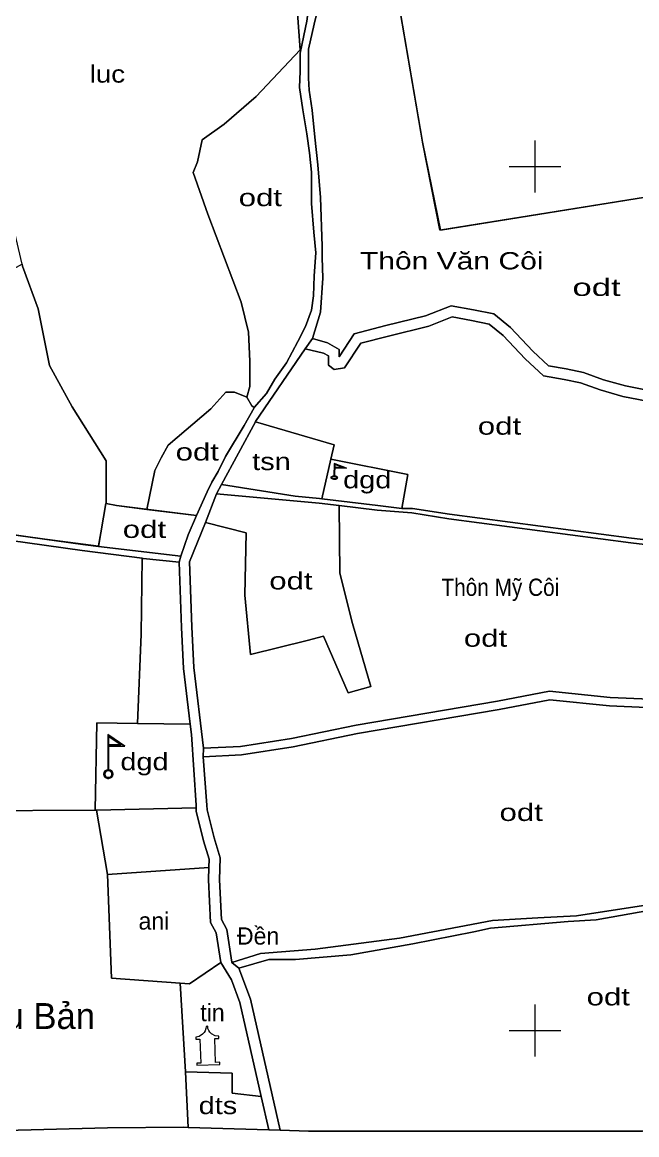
# Model space of a CAD drawing. Header units: metres. Extents: x 506356 to 510922, y 2246675 to 2251661.
# Drawn here: x 508203 to 508559, y 2248940 to 2249583 of the extents above; entities that cross this region are included whole.
import ezdxf
from ezdxf.enums import TextEntityAlignment as Align

# ---------------------------------------------------------------- set-up
doc = ezdxf.new("R2010")
doc.units = ezdxf.units.M
doc.header["$LTSCALE"] = 4
for name, color, linetype, lineweight in [('10', 7, 'Continuous', 13), ('30', 7, 'Continuous', 13), ('5', 7, 'Continuous', 13), ('63', 7, 'Continuous', 13), ('9', 7, 'Continuous', 13)]:
    doc.layers.add(name, color=color, linetype=linetype, lineweight=lineweight)
doc.layers.add('33', color=7, linetype='Continuous')
doc.layers.add('39', color=7, linetype='Continuous')

msp = doc.modelspace()

# ---------------------------------------------------------------- linework, layer by layer
at = {"layer": '10'}
for p, q in [((508318.12, 2249039.26), (508318.13, 2249039.25)), ((508345.96, 2248942.48), (508299.2, 2248943.91)), ((508345.96, 2248942.48), (508352.5, 2248942.28))]:
    msp.add_line(p, q, dxfattribs=at)
for points in [[(508364.17, 2249566.57), (508367.93, 2249584.14), (508369.11, 2249592.84), (508373.06, 2249614.98), (508376.82, 2249644.63), (508376.82, 2249654.91), (508378.4, 2249665.19), (508384.76, 2249688.87), (508368.74, 2249688.52), (508368.07, 2249688.47)], [(508583.09, 2249366.97), (508552.34, 2249373.05), (508539.67, 2249376.62), (508528.01, 2249380.78), (508518.06, 2249382.94), (508507.86, 2249384.7), (508498.72, 2249393.15), (508485.86, 2249406.85), (508476.13, 2249414.64), (508464.34, 2249416.99), (508451.47, 2249419.38), (508436.66, 2249413.55), (508413.67, 2249407.91), (508395.32, 2249403.2), (508386.6, 2249389.92), (508386.6, 2249393.99), (508379.78, 2249397.88), (508371.23, 2249400.39), (508375.89, 2249415.65), (508377.12, 2249435.35), (508376.71, 2249447.25), (508376.71, 2249453.82), (508375.89, 2249482.14), (508374.24, 2249501.03), (508372.6, 2249517.04), (508370.96, 2249532.64), (508369.32, 2249544.13), (508368.91, 2249551.1), (508368.91, 2249567.93), (508372.19, 2249582.3), (508373.8, 2249589.48)], [(508337.45, 2249360.45), (508344.57, 2249368.64), (508349.31, 2249376.94), (508356.03, 2249386.43), (508362.74, 2249398.68), (508367.09, 2249407.38), (508370.64, 2249416.87), (508371.83, 2249425.17), (508372.22, 2249436.64), (508373.03, 2249450.08), (508371.85, 2249461.94), (508370.66, 2249478.55), (508370.66, 2249496.74), (508369.48, 2249507.81), (508367.9, 2249518.88), (508365.53, 2249532.71), (508363.55, 2249545.77), (508363.95, 2249555.26), (508363.95, 2249565.54), (508364.17, 2249566.57)], [(508203.01, 2249443.42), (508203.29, 2249442.23), (508212.31, 2249417.59), (508218.88, 2249384.73), (508232.02, 2249360.91), (508251.72, 2249329.7), (508251.77, 2249305.23), (508251.77, 2249304.92)], [(508338.09, 2249352.29), (508338.16, 2249352.42), (508366.83, 2249394.46), (508377.48, 2249392), (508380.35, 2249390.36), (508380.35, 2249385.03), (508383.63, 2249382.57), (508389.78, 2249383.39), (508399.21, 2249397.75), (508415.19, 2249401.85), (508438.56, 2249407.58), (508452.09, 2249412.91), (508463.16, 2249410.86), (508473.41, 2249408.81), (508481.61, 2249402.25), (508494.32, 2249388.71), (508504.98, 2249378.86), (508516.86, 2249376.81), (508526.29, 2249374.76), (508537.77, 2249370.66), (508550.89, 2249366.97), (508582.04, 2249360.81)], [(508303.98, 2249298.04), (508310.21, 2249311.69), (508312.97, 2249317.22), (508316.53, 2249323.55), (508320.87, 2249332.25), (508331.54, 2249350.04), (508337.31, 2249360.29), (508337.45, 2249360.45)], [(508376.6, 2249307.73), (508375.31, 2249307.89), (508361.15, 2249309.16), (508318.47, 2249315.89), (508338.09, 2249352.29)], [(508272.48, 2249273.29), (508237.86, 2249277.78), (508111.07, 2249295.59), (508005.22, 2249312.59), (507966.11, 2249318.12), (507934.51, 2249320.79)], [(508386.52, 2249303.71), (508375.03, 2249305.2), (508315.56, 2249310.52), (508309.32, 2249293.94)], [(508422.95, 2249302.02), (508408.93, 2249303.79), (508376.6, 2249307.73)], [(508633.76, 2249272.99), (508555.51, 2249282.23), (508450.09, 2249296.18), (508428.76, 2249299.46), (508408.66, 2249301.1), (508386.52, 2249303.71)], [(508633.32, 2249275.77), (508555.85, 2249284.91), (508450.47, 2249298.86), (508429.08, 2249302.15), (508423, 2249302.01), (508422.95, 2249302.02)], [(508247.23, 2249280.15), (508295.04, 2249274.42), (508299.15, 2249286.78), (508303.98, 2249298.04)], [(508309.32, 2249293.94), (508299.96, 2249271.15), (508301.3, 2249233.52), (508302.51, 2249209.97), (508308.03, 2249163.33), (508329.52, 2249164.38), (508359.04, 2249168.9), (508396.35, 2249176.69), (508478.35, 2249190.63), (508508.28, 2249196.38), (508543.54, 2249192.69), (508607.7, 2249189.92), (508644.78, 2249186.63), (508638.88, 2249236.87), (508633.76, 2249272.99)], [(508177.13, 2249289.74), (508238.31, 2249281.22), (508247.23, 2249280.15)], [(508300.4, 2249177.27), (508296.52, 2249209.46), (508295.29, 2249233.26), (508293.95, 2249271.06), (508273.14, 2249273.2), (508272.48, 2249273.29)], [(508300.4, 2249177.27), (508301.03, 2249171.3), (508303.89, 2249130.29), (508303.9, 2249128.76)], [(508303.9, 2249128.76), (508303.92, 2249126.98), (508308.02, 2249109.75), (508311.3, 2249099.09), (508311.14, 2249094.3)], [(508311.14, 2249094.3), (508310.89, 2249087.19), (508312.12, 2249062.55), (508315.4, 2249056.4), (508318.12, 2249039.26)], [(508690.06, 2248959.12), (508676.77, 2249020.97), (508673.22, 2249036.79), (508661.5, 2249084.5), (508618.17, 2249076.27), (508568.98, 2249069.91), (508535.36, 2249063.96), (508519.16, 2249063.14), (508474.26, 2249059.24), (508464.62, 2249056.98), (508429.16, 2249050.21), (508393.28, 2249043.85), (508361.31, 2249040.97), (508345.94, 2249040.97), (508328.48, 2249035.98), (508335.21, 2249018.02), (508352.5, 2248942.28)], [(508318.13, 2249039.25), (508324.21, 2249029.33), (508329.13, 2249016.2), (508341.55, 2248961.81), (508345.96, 2248942.48)], [(508352.5, 2248942.28), (508368.77, 2248941.79), (508562.23, 2248941.79), (508613.27, 2248942.5), (508627.84, 2248943.23), (508655.53, 2248948.34), (508690.06, 2248959.12), (508694, 2248960.35)], [(508299.2, 2248943.91), (508296.74, 2248943.98), (508252.53, 2248943.63), (508097.32, 2248939.63), (508011.99, 2248940.19)]]:
    msp.add_lwpolyline(points, dxfattribs=at)
at = {"layer": '30'}
for p, q in [((508364.1, 2249567.5), (508364.17, 2249566.57)), ((508364.17, 2249566.57), (508364.1, 2249567.5)), ((508203.01, 2249443.42), (508203.29, 2249442.23)), ((508329.93, 2249421.44), (508334.03, 2249404.2)), ((508366.83, 2249394.46), (508371.23, 2249400.39)), ((508376.6, 2249307.73), (508381.76, 2249330.63)), ((508426.28, 2249321.71), (508422.95, 2249302.02)), ((508315.56, 2249310.52), (508318.47, 2249315.89)), ((508275.34, 2249301.56), (508303.98, 2249298.04)), ((508408.93, 2249303.79), (508422.95, 2249302.02)), ((508555.51, 2249282.23), (508633.76, 2249272.99)), ((508293.95, 2249271.06), (508295.04, 2249274.42)), ((508386.92, 2249264.68), (508394.3, 2249235.54)), ((508394.3, 2249235.54), (508404.96, 2249199.02)), ((508269.83, 2249177.71), (508300.4, 2249177.27)), ((508300.4, 2249177.27), (508269.83, 2249177.71)), ((508269.83, 2249177.71), (508300.4, 2249177.27)), ((508307.96, 2249158.39), (508308.03, 2249163.33)), ((508245.45, 2249127.51), (508246.21, 2249127.54)), ((508246.21, 2249127.54), (508245.45, 2249127.51)), ((508246.21, 2249127.52), (508303.9, 2249128.76)), ((508421.58, 2249053.49), (508475.28, 2249063.54)), ((508324.56, 2249039.34), (508328.48, 2249035.98)), ((508299.2, 2248943.91), (508297.56, 2248976.01)), ((508345.96, 2248942.48), (508352.5, 2248942.28))]:
    msp.add_line(p, q, dxfattribs=at)
for points in [[(508368.07, 2249688.47), (508368.74, 2249688.52), (508384.76, 2249688.87), (508378.4, 2249665.19), (508376.82, 2249654.91), (508376.82, 2249644.63), (508373.06, 2249614.98), (508369.11, 2249592.84), (508367.93, 2249584.14), (508364.17, 2249566.57)], [(508364.17, 2249566.57), (508367.93, 2249584.14), (508369.11, 2249592.84), (508373.06, 2249614.98), (508376.82, 2249644.63), (508376.82, 2249654.91), (508378.4, 2249665.19), (508384.76, 2249688.87), (508368.74, 2249688.52), (508368.07, 2249688.47)], [(508384.76, 2249688.87), (508378.4, 2249665.19), (508376.82, 2249654.91), (508376.82, 2249644.63), (508373.06, 2249614.98), (508369.11, 2249592.84), (508367.93, 2249584.14), (508364.17, 2249566.57)], [(508320.09, 2249524.43), (508338.54, 2249540.44), (508364.1, 2249567.5), (508361.62, 2249599.45), (508363.14, 2249614.09), (508299.18, 2249609.17), (508286.88, 2249678.93), (508275.91, 2249679.03), (508215.09, 2249669.16)], [(508364.37, 2249637.27), (508363.14, 2249614.09), (508361.62, 2249599.45), (508364.1, 2249567.5), (508364.17, 2249566.57), (508367.93, 2249584.14)], [(508363.14, 2249614.09), (508361.62, 2249599.45), (508364.1, 2249567.5)], [(508364.1, 2249567.5), (508361.62, 2249599.45), (508363.14, 2249614.09)], [(508373.8, 2249590.7), (508419.48, 2249604.49), (508434.86, 2249514.13), (508445.3, 2249463.19), (508553.2, 2249480.53), (508615.7, 2249490.58), (508614.87, 2249490.45), (508661.21, 2249415.89)], [(508435.02, 2249513.17), (508419.38, 2249604.46), (508373.8, 2249590.7), (508373.8, 2249589.48)], [(508371.23, 2249400.39), (508375.89, 2249415.65), (508377.12, 2249435.35), (508376.71, 2249447.25), (508376.71, 2249453.82), (508375.89, 2249482.14), (508374.24, 2249501.03), (508372.6, 2249517.04), (508370.96, 2249532.64), (508369.32, 2249544.13), (508368.91, 2249551.1), (508368.91, 2249567.93), (508372.19, 2249582.3), (508373.8, 2249589.48), (508373.8, 2249590.7)], [(508583.09, 2249366.97), (508552.34, 2249373.05), (508539.67, 2249376.62), (508528.01, 2249380.78), (508518.06, 2249382.94), (508507.86, 2249384.7), (508498.72, 2249393.15), (508485.86, 2249406.85), (508476.13, 2249414.64), (508464.34, 2249416.99), (508451.47, 2249419.38), (508436.66, 2249413.55), (508413.67, 2249407.91), (508395.32, 2249403.2), (508386.6, 2249389.92), (508386.6, 2249393.99), (508379.78, 2249397.88), (508371.23, 2249400.39), (508375.89, 2249415.65), (508377.12, 2249435.35), (508376.71, 2249447.25), (508376.71, 2249453.82), (508375.89, 2249482.14), (508374.24, 2249501.03), (508372.6, 2249517.04), (508370.96, 2249532.64), (508369.32, 2249544.13), (508368.91, 2249551.1), (508368.91, 2249567.93), (508372.19, 2249582.3), (508373.8, 2249589.48)], [(508373.8, 2249589.48), (508372.19, 2249582.3), (508368.91, 2249567.93), (508368.91, 2249551.1), (508369.32, 2249544.13), (508370.96, 2249532.64), (508372.6, 2249517.04), (508374.24, 2249501.03), (508375.89, 2249482.14), (508376.71, 2249453.82), (508376.71, 2249447.25), (508377.12, 2249435.35), (508375.89, 2249415.65), (508371.23, 2249400.39), (508379.78, 2249397.88), (508386.6, 2249393.99), (508386.6, 2249389.92), (508395.32, 2249403.2), (508413.67, 2249407.91), (508436.66, 2249413.55), (508451.47, 2249419.38), (508464.34, 2249416.99), (508476.13, 2249414.64), (508485.86, 2249406.85), (508498.72, 2249393.15), (508507.86, 2249384.7), (508518.06, 2249382.94), (508528.01, 2249380.78), (508539.67, 2249376.62), (508552.34, 2249373.05), (508583.09, 2249366.97)], [(508373.8, 2249589.48), (508372.19, 2249582.3), (508368.91, 2249567.93), (508368.91, 2249551.1), (508369.32, 2249544.13)], [(508364.1, 2249567.5), (508338.54, 2249540.44), (508320.09, 2249524.43), (508307.38, 2249515.41), (508304.51, 2249502.68), (508302.05, 2249496.53), (508310.66, 2249472.32), (508329.93, 2249421.44), (508334.03, 2249404.2), (508334.85, 2249387.38), (508334.85, 2249372.6), (508333.21, 2249366.44), (508336.08, 2249361.52), (508337.45, 2249360.45)], [(508337.45, 2249360.45), (508336.08, 2249361.52), (508333.21, 2249366.44), (508334.85, 2249372.6), (508334.85, 2249387.38), (508334.03, 2249404.2), (508329.93, 2249421.44), (508310.66, 2249472.32), (508302.05, 2249496.53), (508304.51, 2249502.68), (508307.38, 2249515.41), (508320.09, 2249524.43), (508338.54, 2249540.44), (508364.1, 2249567.5)], [(508364.17, 2249566.57), (508363.95, 2249565.54), (508363.95, 2249555.26), (508363.55, 2249545.77), (508365.53, 2249532.71), (508367.9, 2249518.88), (508369.48, 2249507.81), (508370.66, 2249496.74), (508370.66, 2249478.55), (508371.85, 2249461.94), (508373.03, 2249450.08), (508372.22, 2249436.64), (508371.83, 2249425.17), (508370.64, 2249416.87), (508367.09, 2249407.38), (508362.74, 2249398.68), (508356.03, 2249386.43), (508349.31, 2249376.94), (508344.57, 2249368.64), (508337.45, 2249360.45)], [(508337.45, 2249360.45), (508344.57, 2249368.64), (508349.31, 2249376.94), (508356.03, 2249386.43), (508362.74, 2249398.68), (508367.09, 2249407.38), (508370.64, 2249416.87), (508371.83, 2249425.17), (508372.22, 2249436.64), (508373.03, 2249450.08), (508371.85, 2249461.94), (508370.66, 2249478.55), (508370.66, 2249496.74), (508369.48, 2249507.81), (508367.9, 2249518.88), (508365.53, 2249532.71), (508363.55, 2249545.77), (508363.95, 2249555.26), (508363.95, 2249565.54), (508364.17, 2249566.57)], [(508365.53, 2249532.71), (508363.55, 2249545.77), (508363.95, 2249555.26), (508363.95, 2249565.54), (508364.17, 2249566.57), (508364.1, 2249567.5), (508338.54, 2249540.44)], [(508364.17, 2249566.57), (508363.95, 2249565.54), (508363.95, 2249555.26), (508363.55, 2249545.77), (508365.53, 2249532.71), (508367.9, 2249518.88), (508369.48, 2249507.81), (508370.66, 2249496.74), (508370.66, 2249478.55), (508371.85, 2249461.94), (508373.03, 2249450.08)], [(508369.32, 2249544.13), (508370.96, 2249532.64), (508372.6, 2249517.04)], [(508338.54, 2249540.44), (508320.09, 2249524.43), (508307.38, 2249515.41), (508304.51, 2249502.68), (508302.05, 2249496.53), (508310.66, 2249472.32), (508329.93, 2249421.44)], [(508373.03, 2249450.08), (508371.85, 2249461.94), (508370.66, 2249478.55), (508370.66, 2249496.74), (508369.48, 2249507.81), (508367.9, 2249518.88), (508365.53, 2249532.71)], [(508310.66, 2249472.32), (508302.05, 2249496.53), (508304.51, 2249502.68), (508307.38, 2249515.41), (508320.09, 2249524.43)], [(508251.77, 2249304.92), (508251.72, 2249329.7), (508232.02, 2249360.91), (508218.88, 2249384.73), (508212.31, 2249417.59), (508203.29, 2249442.23), (508203.01, 2249443.42), (508184.56, 2249522.03)], [(508372.6, 2249517.04), (508374.24, 2249501.03), (508375.89, 2249482.14), (508376.71, 2249453.82), (508376.71, 2249447.25), (508377.12, 2249435.35)], [(508615.7, 2249490.58), (508444.95, 2249463.13), (508435.02, 2249513.17)], [(508334.85, 2249372.6), (508334.85, 2249387.38), (508334.03, 2249404.2), (508329.93, 2249421.44), (508310.66, 2249472.32)], [(508373.03, 2249450.08), (508372.22, 2249436.64), (508371.83, 2249425.17), (508370.64, 2249416.87), (508367.09, 2249407.38), (508362.74, 2249398.68), (508356.03, 2249386.43), (508349.31, 2249376.94), (508344.57, 2249368.64), (508337.45, 2249360.45)], [(508362.74, 2249398.68), (508367.09, 2249407.38), (508370.64, 2249416.87), (508371.83, 2249425.17), (508372.22, 2249436.64), (508373.03, 2249450.08)], [(508212.31, 2249417.59), (508203.29, 2249442.23), (508203.01, 2249443.42), (508038.27, 2249352.27), (508013.31, 2249338.46), (508018.55, 2249313.96)], [(508203.01, 2249443.42), (508203.29, 2249442.23), (508212.31, 2249417.59), (508218.88, 2249384.73), (508232.02, 2249360.91), (508251.72, 2249329.7), (508251.77, 2249304.92)], [(508203.29, 2249442.23), (508212.31, 2249417.59), (508218.88, 2249384.73)], [(508377.12, 2249435.35), (508375.89, 2249415.65), (508371.23, 2249400.39), (508379.78, 2249397.88), (508386.6, 2249393.99), (508386.6, 2249389.92), (508395.32, 2249403.2), (508413.67, 2249407.91), (508436.66, 2249413.55), (508451.47, 2249419.38), (508464.34, 2249416.99), (508476.13, 2249414.64), (508485.86, 2249406.85)], [(508251.72, 2249329.7), (508232.02, 2249360.91), (508218.88, 2249384.73), (508212.31, 2249417.59)], [(508655.02, 2249395.39), (508646.82, 2249397.03), (508614.8, 2249362.42), (508583.09, 2249366.97), (508552.34, 2249373.05), (508539.67, 2249376.62), (508528.01, 2249380.78), (508518.06, 2249382.94), (508507.86, 2249384.7), (508498.72, 2249393.15), (508485.86, 2249406.85), (508476.13, 2249414.64), (508464.34, 2249416.99), (508451.47, 2249419.38), (508436.66, 2249413.55), (508413.67, 2249407.91), (508395.32, 2249403.2), (508386.6, 2249389.92), (508386.6, 2249393.99), (508379.78, 2249397.88), (508371.23, 2249400.39), (508366.83, 2249394.46)], [(508366.83, 2249394.46), (508377.48, 2249392), (508380.35, 2249390.36), (508380.35, 2249385.03), (508383.63, 2249382.57), (508389.78, 2249383.39), (508399.21, 2249397.75), (508415.19, 2249401.85), (508438.56, 2249407.58), (508452.09, 2249412.91), (508463.16, 2249410.86), (508473.41, 2249408.81), (508481.61, 2249402.25), (508494.32, 2249388.71), (508504.98, 2249378.86), (508516.86, 2249376.81), (508526.29, 2249374.76), (508537.77, 2249370.66), (508550.89, 2249366.97), (508582.04, 2249360.81), (508615.34, 2249356.04)], [(508463.16, 2249410.86), (508452.09, 2249412.91), (508438.56, 2249407.58), (508415.19, 2249401.85), (508399.21, 2249397.75), (508389.78, 2249383.39)], [(508463.16, 2249410.86), (508452.09, 2249412.91), (508438.56, 2249407.58), (508415.19, 2249401.85), (508399.21, 2249397.75), (508389.78, 2249383.39)], [(508516.86, 2249376.81), (508504.98, 2249378.86), (508494.32, 2249388.71), (508481.61, 2249402.25), (508473.41, 2249408.81), (508463.16, 2249410.86)], [(508516.86, 2249376.81), (508504.98, 2249378.86), (508494.32, 2249388.71), (508481.61, 2249402.25), (508473.41, 2249408.81), (508463.16, 2249410.86)], [(508334.03, 2249404.2), (508334.85, 2249387.38), (508334.85, 2249372.6), (508333.21, 2249366.43), (508336.08, 2249361.52), (508337.45, 2249360.45)], [(508485.86, 2249406.85), (508498.72, 2249393.15), (508507.86, 2249384.7), (508518.06, 2249382.94), (508528.01, 2249380.78), (508539.67, 2249376.62)], [(508337.45, 2249360.45), (508344.57, 2249368.64), (508349.31, 2249376.94), (508356.03, 2249386.43), (508362.74, 2249398.68)], [(508338.09, 2249352.29), (508338.16, 2249352.42), (508366.83, 2249394.46), (508371.23, 2249400.39)], [(508539.67, 2249376.62), (508552.34, 2249373.05), (508583.09, 2249366.97), (508614.8, 2249362.42), (508646.82, 2249397.03), (508655.02, 2249395.39)], [(508377.48, 2249392), (508366.83, 2249394.46), (508338.16, 2249352.42), (508338.09, 2249352.29), (508383.64, 2249338.95)], [(508377.48, 2249392), (508366.83, 2249394.46), (508338.16, 2249352.42), (508338.09, 2249352.29), (508383.64, 2249338.95), (508381.76, 2249330.63), (508426.28, 2249321.71)], [(508389.78, 2249383.39), (508383.63, 2249382.57), (508380.35, 2249385.03), (508380.35, 2249390.36), (508377.48, 2249392)], [(508389.78, 2249383.39), (508383.63, 2249382.57), (508380.35, 2249385.03), (508380.35, 2249390.36), (508377.48, 2249392)], [(508218.88, 2249384.73), (508232.02, 2249360.91), (508251.72, 2249329.7), (508251.77, 2249305.23), (508251.77, 2249304.92), (508257.79, 2249303.71), (508275.34, 2249301.56), (508279.89, 2249324.12)], [(508582.04, 2249360.81), (508550.89, 2249366.97), (508537.77, 2249370.66), (508526.29, 2249374.76), (508516.86, 2249376.81)], [(508582.04, 2249360.81), (508550.89, 2249366.97), (508537.77, 2249370.66), (508526.29, 2249374.76), (508516.86, 2249376.81)], [(508333.21, 2249366.43), (508326.05, 2249369.4), (508321.02, 2249369.4), (508312.34, 2249359.79), (508287.66, 2249338.76), (508283.55, 2249331.44), (508279.89, 2249324.12), (508275.34, 2249301.56)], [(508312.34, 2249359.79), (508321.02, 2249369.4), (508326.05, 2249369.4), (508333.21, 2249366.43), (508334.85, 2249372.6)], [(508337.45, 2249360.45), (508336.08, 2249361.52), (508333.22, 2249366.43)], [(508279.89, 2249324.12), (508283.55, 2249331.44), (508287.66, 2249338.76), (508312.34, 2249359.79)], [(508337.45, 2249360.45), (508337.31, 2249360.29), (508331.54, 2249350.04), (508320.87, 2249332.25), (508316.53, 2249323.55), (508312.97, 2249317.22), (508310.21, 2249311.69), (508303.98, 2249298.04)], [(508303.98, 2249298.04), (508310.21, 2249311.69), (508312.97, 2249317.22), (508316.53, 2249323.55), (508320.87, 2249332.25), (508331.54, 2249350.04), (508337.31, 2249360.29), (508337.45, 2249360.45)], [(508337.45, 2249360.45), (508337.31, 2249360.29), (508331.54, 2249350.04), (508320.87, 2249332.25), (508316.53, 2249323.55), (508312.97, 2249317.22), (508310.21, 2249311.69), (508303.98, 2249298.04)], [(508303.98, 2249298.04), (508310.21, 2249311.69), (508312.97, 2249317.22), (508316.53, 2249323.55), (508320.87, 2249332.25), (508331.54, 2249350.04), (508337.31, 2249360.29), (508337.45, 2249360.45)], [(508308.03, 2249163.33), (508302.51, 2249209.97), (508301.3, 2249233.52), (508299.96, 2249271.15), (508309.32, 2249293.94), (508315.56, 2249310.52), (508318.47, 2249315.89), (508338.09, 2249352.29)], [(508376.6, 2249307.73), (508375.31, 2249307.89), (508361.15, 2249309.16), (508318.47, 2249315.89), (508338.09, 2249352.29)], [(508376.6, 2249307.73), (508375.31, 2249307.89), (508361.15, 2249309.16), (508318.47, 2249315.89), (508338.09, 2249352.29)], [(508338.09, 2249352.29), (508383.64, 2249338.95), (508381.76, 2249330.63), (508376.6, 2249307.73)], [(508338.09, 2249352.29), (508383.64, 2249338.95), (508381.76, 2249330.63), (508376.6, 2249307.73)], [(508383.64, 2249338.95), (508381.76, 2249330.63), (508426.28, 2249321.71), (508422.95, 2249302.02)], [(508422.95, 2249302.02), (508426.28, 2249321.71), (508381.76, 2249330.63), (508376.6, 2249307.73), (508408.93, 2249303.79)], [(508381.76, 2249330.63), (508426.28, 2249321.71), (508422.95, 2249302.02)], [(508195.53, 2249287.18), (508247.3, 2249280.53), (508251.77, 2249305.23), (508251.72, 2249329.7)], [(507934.51, 2249320.79), (507966.11, 2249318.12), (508005.22, 2249312.59), (508111.07, 2249295.59), (508237.86, 2249277.78), (508272.48, 2249273.29)], [(508272.48, 2249273.29), (508237.86, 2249277.78), (508111.07, 2249295.59), (508005.22, 2249312.59), (507966.11, 2249318.12), (507934.51, 2249320.79)], [(507934.51, 2249320.79), (507966.11, 2249318.12), (508005.22, 2249312.59), (508111.07, 2249295.59), (508237.86, 2249277.78), (508272.48, 2249273.29)], [(508272.48, 2249273.29), (508237.86, 2249277.78), (508111.07, 2249295.59), (508005.22, 2249312.59)], [(508247.23, 2249280.15), (508238.31, 2249281.22), (508111.59, 2249299.02), (508018.55, 2249313.96)], [(508018.55, 2249313.96), (508111.59, 2249299.02), (508238.31, 2249281.22), (508247.23, 2249280.15)], [(508376.6, 2249307.73), (508375.31, 2249307.89), (508361.15, 2249309.16), (508318.47, 2249315.89), (508315.56, 2249310.52), (508375.03, 2249305.2), (508386.52, 2249303.71)], [(508251.77, 2249304.92), (508251.63, 2249304.95), (508247.23, 2249280.15)], [(508247.23, 2249280.15), (508251.63, 2249304.95), (508251.77, 2249304.92)], [(508303.98, 2249298.04), (508257.79, 2249303.71), (508251.77, 2249304.92)], [(508251.77, 2249304.92), (508257.79, 2249303.71), (508303.98, 2249298.04)], [(508309.32, 2249293.94), (508315.56, 2249310.52), (508375.03, 2249305.2), (508386.52, 2249303.71)], [(508386.52, 2249303.71), (508375.03, 2249305.2), (508315.56, 2249310.52), (508309.32, 2249293.94), (508332.8, 2249288.07)], [(508335.26, 2249217.49), (508368.06, 2249225.69), (508377.49, 2249228.16), (508391.84, 2249195.33), (508404.96, 2249199.02), (508394.3, 2249235.54), (508386.92, 2249264.68), (508386.52, 2249303.71), (508375.03, 2249305.2), (508315.56, 2249310.52), (508309.32, 2249293.94)], [(508422.95, 2249302.02), (508408.93, 2249303.79), (508376.6, 2249307.73)], [(508422.95, 2249302.02), (508408.93, 2249303.79), (508376.6, 2249307.73)], [(508386.52, 2249303.71), (508386.92, 2249264.68), (508394.3, 2249235.54), (508404.96, 2249199.02), (508391.84, 2249195.33), (508377.49, 2249228.16), (508368.06, 2249225.69), (508335.26, 2249217.49)], [(508633.76, 2249272.99), (508555.51, 2249282.23), (508450.09, 2249296.18), (508428.76, 2249299.46), (508408.66, 2249301.1), (508386.52, 2249303.71)], [(508633.76, 2249272.99), (508555.51, 2249282.23), (508450.09, 2249296.18), (508428.76, 2249299.46), (508408.66, 2249301.1), (508386.52, 2249303.71)], [(508386.52, 2249303.71), (508408.66, 2249301.1), (508428.76, 2249299.46), (508450.09, 2249296.18), (508555.51, 2249282.23)], [(508423, 2249302.01), (508429.08, 2249302.15), (508450.47, 2249298.86)], [(508423, 2249302.01), (508429.08, 2249302.15), (508450.47, 2249298.86)], [(508633.32, 2249275.77), (508555.85, 2249284.91), (508450.47, 2249298.86), (508429.08, 2249302.15), (508423, 2249302.01)], [(508450.47, 2249298.86), (508555.85, 2249284.91), (508633.32, 2249275.77)], [(508450.47, 2249298.86), (508555.85, 2249284.91), (508633.32, 2249275.77), (508633.15, 2249276.62)], [(508303.98, 2249298.04), (508299.15, 2249286.78), (508295.04, 2249274.42), (508247.23, 2249280.15)], [(508247.23, 2249280.15), (508295.04, 2249274.42), (508299.15, 2249286.78), (508303.98, 2249298.04)], [(508303.98, 2249298.04), (508299.15, 2249286.78), (508295.04, 2249274.42), (508293.95, 2249271.06)], [(508309.32, 2249293.94), (508299.96, 2249271.15), (508301.3, 2249233.52), (508302.51, 2249209.97), (508308.03, 2249163.33), (508329.52, 2249164.38), (508359.04, 2249168.9), (508396.35, 2249176.69), (508478.35, 2249190.63), (508508.28, 2249196.38), (508543.54, 2249192.69), (508607.7, 2249189.92), (508644.78, 2249186.63), (508638.88, 2249236.87), (508633.76, 2249272.99)], [(508309.32, 2249293.94), (508299.96, 2249271.15), (508301.3, 2249233.52), (508302.51, 2249209.97), (508308.03, 2249163.33), (508329.52, 2249164.38), (508359.04, 2249168.9), (508396.35, 2249176.69), (508478.35, 2249190.63)], [(508368.06, 2249225.69), (508335.26, 2249217.49), (508331.98, 2249251.96), (508332.8, 2249288.07), (508309.32, 2249293.94)], [(508335.26, 2249217.49), (508331.98, 2249251.96), (508332.8, 2249288.07), (508309.32, 2249293.94)], [(508309.32, 2249293.94), (508332.8, 2249288.07), (508331.98, 2249251.96), (508335.26, 2249217.49)], [(508247.23, 2249280.15), (508238.31, 2249281.22), (508177.13, 2249289.74)], [(508332.8, 2249288.07), (508331.98, 2249251.96), (508335.26, 2249217.49)], [(508272.48, 2249273.29), (508273.14, 2249273.2), (508293.95, 2249271.06), (508295.04, 2249274.42), (508247.23, 2249280.15)], [(508272.48, 2249273.29), (508271.9, 2249229.26), (508269.83, 2249177.71)], [(508269.83, 2249177.71), (508271.9, 2249229.26), (508272.48, 2249273.29)], [(508272.48, 2249273.29), (508271.9, 2249229.26), (508269.83, 2249177.71)], [(508269.83, 2249177.71), (508271.9, 2249229.26), (508272.48, 2249273.29)], [(508272.48, 2249273.29), (508273.14, 2249273.2), (508293.95, 2249271.06), (508295.29, 2249233.26), (508296.52, 2249209.46), (508300.4, 2249177.27)], [(508300.4, 2249177.27), (508296.52, 2249209.46), (508295.29, 2249233.26), (508293.95, 2249271.06), (508273.14, 2249273.2), (508272.48, 2249273.29)], [(508295.29, 2249233.26), (508293.95, 2249271.06), (508273.14, 2249273.2), (508272.48, 2249273.29)], [(508478.35, 2249190.63), (508508.28, 2249196.38), (508543.54, 2249192.69), (508607.7, 2249189.92), (508644.78, 2249186.63), (508638.88, 2249236.87), (508633.76, 2249272.99)], [(508293.95, 2249271.06), (508295.29, 2249233.26), (508296.52, 2249209.46), (508300.4, 2249177.27)], [(508300.4, 2249177.27), (508296.52, 2249209.46), (508295.29, 2249233.26)], [(508335.26, 2249217.49), (508368.06, 2249225.69), (508377.49, 2249228.16)], [(508404.96, 2249199.02), (508391.84, 2249195.33), (508377.49, 2249228.16), (508368.06, 2249225.69)], [(508644.78, 2249186.63), (508607.7, 2249189.92), (508543.54, 2249192.69), (508508.28, 2249196.38), (508478.35, 2249190.63), (508396.35, 2249176.69), (508359.04, 2249168.9), (508329.52, 2249164.38), (508308.03, 2249163.33), (508307.96, 2249158.39)], [(508650.32, 2249157.8), (508645.63, 2249181.62), (508607.38, 2249185.01), (508543.18, 2249187.78), (508508.49, 2249191.41), (508479.23, 2249185.79)], [(508479.23, 2249185.79), (508508.49, 2249191.41), (508543.18, 2249187.78), (508607.38, 2249185.01), (508645.63, 2249181.62), (508644.78, 2249186.63)], [(508479.23, 2249185.79), (508397.27, 2249171.85), (508359.92, 2249164.05), (508330.01, 2249159.48), (508307.96, 2249158.39), (508309.92, 2249130.28)], [(508307.96, 2249158.39), (508330.01, 2249159.48), (508359.92, 2249164.05), (508397.27, 2249171.85), (508479.23, 2249185.79)], [(508269.83, 2249177.71), (508246.29, 2249178.05), (508245.45, 2249127.51)], [(508245.45, 2249127.51), (508246.29, 2249178.05), (508269.83, 2249177.71)], [(508245.45, 2249127.51), (508246.29, 2249178.05), (508269.83, 2249177.71)], [(508269.83, 2249177.71), (508246.29, 2249178.05), (508245.45, 2249127.51)], [(508300.4, 2249177.27), (508301.03, 2249171.3), (508303.89, 2249130.29), (508303.9, 2249128.76), (508246.21, 2249127.52)], [(508303.9, 2249128.76), (508303.89, 2249130.29), (508301.03, 2249171.3), (508300.4, 2249177.27), (508269.83, 2249177.71)], [(508303.9, 2249128.76), (508303.89, 2249130.29), (508301.03, 2249171.3), (508300.4, 2249177.27)], [(508300.4, 2249177.27), (508301.03, 2249171.3), (508303.89, 2249130.29), (508303.9, 2249128.76)], [(508324.53, 2249039.54), (508321.52, 2249058.45), (508318.41, 2249064.29), (508317.26, 2249087.24), (508317.7, 2249099.94), (508314.17, 2249111.43), (508310.28, 2249127.76), (508309.92, 2249130.28), (508307.96, 2249158.39), (508308.03, 2249163.33)], [(508009.53, 2249126.5), (508172.82, 2249127.11), (508245.45, 2249127.51)], [(508245.45, 2249127.51), (508172.82, 2249127.11), (508009.53, 2249126.5)], [(508009.53, 2249126.5), (508172.82, 2249127.11), (508245.45, 2249127.51)], [(508245.45, 2249127.51), (508172.82, 2249127.11), (508009.53, 2249126.5), (508020.21, 2249067.13), (508020.61, 2249064.93), (508017.33, 2249022.22), (508011.99, 2248940.19), (508097.32, 2248939.63)], [(508097.32, 2248939.63), (508252.53, 2248943.63), (508296.74, 2248943.98), (508299.2, 2248943.91), (508297.56, 2248976.01), (508294.49, 2249027.33), (508254.89, 2249030.22), (508252.43, 2249090.17), (508246.21, 2249127.52)], [(508245.45, 2249127.51), (508246.21, 2249127.54), (508246.21, 2249127.52), (508252.43, 2249090.17)], [(508246.21, 2249127.52), (508246.21, 2249127.54), (508245.45, 2249127.51)], [(508311.14, 2249094.3), (508252.43, 2249090.17), (508246.21, 2249127.52), (508303.9, 2249128.76)], [(508311.3, 2249099.09), (508308.02, 2249109.75), (508303.92, 2249126.98), (508303.9, 2249128.76), (508246.21, 2249127.52), (508252.43, 2249090.17)], [(508303.9, 2249128.76), (508303.92, 2249126.98), (508308.02, 2249109.75), (508311.3, 2249099.09), (508311.14, 2249094.3)], [(508311.14, 2249094.3), (508311.3, 2249099.09), (508308.02, 2249109.75), (508303.92, 2249126.98), (508303.9, 2249128.76)], [(508303.9, 2249128.76), (508303.92, 2249126.98), (508308.02, 2249109.75), (508311.3, 2249099.09), (508311.14, 2249094.3)], [(508309.92, 2249130.28), (508310.28, 2249127.76), (508314.17, 2249111.43), (508317.7, 2249099.94), (508317.26, 2249087.24)], [(508252.43, 2249090.17), (508311.14, 2249094.3), (508311.3, 2249099.09)], [(508294.49, 2249027.33), (508254.89, 2249030.22), (508252.43, 2249090.17), (508311.14, 2249094.3)], [(508312.12, 2249062.55), (508310.89, 2249087.19), (508311.14, 2249094.3), (508252.43, 2249090.17), (508254.89, 2249030.22)], [(508311.14, 2249094.3), (508310.89, 2249087.19), (508312.12, 2249062.55), (508315.4, 2249056.4), (508318.12, 2249039.26)], [(508318.12, 2249039.26), (508315.4, 2249056.4), (508312.12, 2249062.55), (508310.89, 2249087.19), (508311.14, 2249094.3)], [(508311.14, 2249094.3), (508310.89, 2249087.19), (508312.12, 2249062.55), (508315.4, 2249056.4), (508318.12, 2249039.26)], [(508252.43, 2249090.17), (508254.89, 2249030.22), (508294.49, 2249027.33), (508297.56, 2248976.01), (508299.2, 2248943.91)], [(508317.26, 2249087.24), (508318.41, 2249064.29), (508321.52, 2249058.45), (508324.53, 2249039.54), (508324.56, 2249039.34), (508341.02, 2249044.46), (508372.79, 2249047.13), (508421.58, 2249053.49)], [(508660.9, 2249088.12), (508597.68, 2249078.12), (508565.28, 2249072.78), (508524.08, 2249066.41), (508501.52, 2249065.18), (508475.28, 2249063.54), (508421.58, 2249053.49), (508372.79, 2249047.13), (508341.02, 2249044.46), (508324.56, 2249039.34), (508328.48, 2249035.98)], [(508464.62, 2249056.98), (508474.26, 2249059.24), (508519.16, 2249063.14), (508535.36, 2249063.96), (508568.98, 2249069.91), (508618.17, 2249076.27), (508661.49, 2249084.5), (508660.9, 2249088.12)], [(508352.5, 2248942.28), (508335.21, 2249018.02), (508328.48, 2249035.98), (508345.94, 2249040.97), (508361.31, 2249040.97), (508393.28, 2249043.85), (508429.16, 2249050.21), (508464.62, 2249056.98), (508474.26, 2249059.24), (508519.16, 2249063.14), (508535.36, 2249063.96), (508568.98, 2249069.91), (508618.17, 2249076.27), (508661.5, 2249084.5), (508673.22, 2249036.79), (508676.77, 2249020.97), (508690.06, 2248959.12)], [(508690.06, 2248959.12), (508676.77, 2249020.97), (508673.22, 2249036.79), (508661.5, 2249084.5), (508618.17, 2249076.27), (508568.98, 2249069.91), (508535.36, 2249063.96), (508519.16, 2249063.14), (508474.26, 2249059.24), (508464.62, 2249056.98), (508429.16, 2249050.21), (508393.28, 2249043.85), (508361.31, 2249040.97), (508345.94, 2249040.97), (508328.48, 2249035.98), (508335.21, 2249018.02), (508352.5, 2248942.28), (508345.96, 2248942.48), (508341.55, 2248961.81)], [(508618.17, 2249076.27), (508568.98, 2249069.91), (508535.36, 2249063.96), (508519.16, 2249063.14), (508474.26, 2249059.24), (508464.62, 2249056.98), (508429.16, 2249050.21), (508393.28, 2249043.85)], [(508475.28, 2249063.54), (508501.52, 2249065.18), (508524.08, 2249066.41), (508565.28, 2249072.78)], [(508318.12, 2249039.26), (508315.4, 2249056.4), (508312.12, 2249062.55)], [(508328.48, 2249035.98), (508345.94, 2249040.97), (508361.31, 2249040.97), (508393.28, 2249043.85), (508429.16, 2249050.21), (508464.62, 2249056.98)], [(508345.94, 2249040.97), (508328.48, 2249035.98), (508335.21, 2249018.02), (508352.5, 2248942.28)], [(508393.28, 2249043.85), (508361.31, 2249040.97), (508345.94, 2249040.97)], [(508254.89, 2249030.22), (508294.49, 2249027.33), (508300.03, 2249026.93), (508318.12, 2249039.26)], [(508318.12, 2249039.26), (508300.03, 2249026.93), (508294.49, 2249027.33)], [(508294.49, 2249027.33), (508300.03, 2249026.93), (508318.12, 2249039.26), (508318.13, 2249039.25)], [(508318.12, 2249039.26), (508300.03, 2249026.93), (508294.49, 2249027.33), (508297.56, 2248976.01)], [(508341.55, 2248961.81), (508329.13, 2249016.2), (508324.21, 2249029.33), (508318.13, 2249039.25), (508318.12, 2249039.26)], [(508318.13, 2249039.25), (508324.21, 2249029.33), (508329.13, 2249016.2), (508341.55, 2248961.81)], [(508341.55, 2248961.81), (508329.13, 2249016.2), (508324.21, 2249029.33), (508318.13, 2249039.25)], [(508318.13, 2249039.25), (508324.21, 2249029.33), (508329.13, 2249016.2), (508341.55, 2248961.81), (508345.96, 2248942.48), (508352.5, 2248942.28)], [(508352.5, 2248942.28), (508335.21, 2249018.02), (508328.48, 2249035.98), (508324.56, 2249039.34), (508324.53, 2249039.54)], [(508341.55, 2248961.81), (508324.64, 2248963.69), (508324.64, 2248975.19), (508297.56, 2248976.01), (508294.49, 2249027.33)], [(508297.56, 2248976.01), (508324.64, 2248975.19), (508324.64, 2248963.69), (508341.55, 2248961.81), (508345.96, 2248942.48), (508299.2, 2248943.91)], [(508297.56, 2248976.01), (508324.64, 2248975.19), (508324.64, 2248963.69), (508341.55, 2248961.81)], [(508690.06, 2248959.12), (508655.53, 2248948.34), (508627.84, 2248943.23), (508613.27, 2248942.5), (508562.23, 2248941.79), (508368.77, 2248941.79), (508352.5, 2248942.28), (508345.96, 2248942.48), (508299.2, 2248943.91)], [(508352.5, 2248942.28), (508368.77, 2248941.79), (508562.23, 2248941.79), (508613.27, 2248942.5), (508627.84, 2248943.23), (508655.53, 2248948.34), (508690.06, 2248959.12), (508694, 2248960.35)], [(508690.06, 2248959.12), (508655.53, 2248948.34), (508627.84, 2248943.23), (508613.27, 2248942.5), (508562.23, 2248941.79), (508368.77, 2248941.79), (508352.5, 2248942.28)], [(508011.99, 2248940.19), (508097.32, 2248939.63), (508252.53, 2248943.63), (508296.74, 2248943.98), (508299.2, 2248943.91), (508345.96, 2248942.48)], [(508299.2, 2248943.91), (508296.74, 2248943.98), (508252.53, 2248943.63), (508097.32, 2248939.63), (508011.99, 2248940.19)], [(508299.2, 2248943.91), (508296.74, 2248943.98), (508252.53, 2248943.63), (508097.32, 2248939.63), (508011.99, 2248940.19)], [(508352.5, 2248942.28), (508368.77, 2248941.79), (508562.23, 2248941.79)]]:
    msp.add_lwpolyline(points, dxfattribs=at)
for points in [[(508361.15, 2249309.16), (508375.31, 2249307.89), (508376.6, 2249307.73), (508381.76, 2249330.63), (508383.64, 2249338.95), (508338.09, 2249352.29), (508318.47, 2249315.89)], [(508361.15, 2249309.16), (508375.31, 2249307.89), (508376.6, 2249307.73), (508381.76, 2249330.63), (508383.64, 2249338.95), (508338.09, 2249352.29), (508318.47, 2249315.89)], [(508408.93, 2249303.79), (508422.95, 2249302.02), (508426.28, 2249321.71), (508381.76, 2249330.63), (508376.6, 2249307.73)], [(508295.04, 2249274.42), (508299.15, 2249286.78), (508303.98, 2249298.04), (508257.79, 2249303.71), (508251.77, 2249304.92), (508251.63, 2249304.95), (508247.23, 2249280.15)], [(508299.2, 2248943.91), (508345.96, 2248942.48), (508341.55, 2248961.81), (508324.64, 2248963.69), (508324.64, 2248975.19), (508297.56, 2248976.01)]]:
    msp.add_lwpolyline(points, close=True, dxfattribs=at)
at = {"layer": '5'}
for p, q in [((508364.1, 2249567.5), (508364.17, 2249566.57)), ((508381.76, 2249330.63), (508376.6, 2249307.73)), ((508303.98, 2249298.04), (508275.34, 2249301.56)), ((508300.4, 2249177.27), (508269.83, 2249177.71)), ((508246.21, 2249127.52), (508303.9, 2249128.76)), ((508252.43, 2249090.17), (508246.21, 2249127.52)), ((508297.56, 2248976.01), (508294.49, 2249027.33)), ((508299.2, 2248943.91), (508297.56, 2248976.01))]:
    msp.add_line(p, q, dxfattribs=at)
for points in [[(508364.1, 2249567.5), (508361.62, 2249599.45), (508363.14, 2249614.09)], [(508364.1, 2249567.5), (508338.54, 2249540.44), (508320.09, 2249524.43), (508307.38, 2249515.41), (508304.51, 2249502.68), (508302.05, 2249496.53), (508310.66, 2249472.32), (508329.93, 2249421.44), (508334.03, 2249404.2), (508334.85, 2249387.38), (508334.85, 2249372.6), (508333.21, 2249366.43), (508333.22, 2249366.43)], [(508333.22, 2249366.43), (508336.08, 2249361.52), (508337.45, 2249360.45)], [(508338.09, 2249352.29), (508383.64, 2249338.95), (508381.76, 2249330.63)], [(508422.95, 2249302.02), (508426.28, 2249321.71), (508381.76, 2249330.63)], [(508251.77, 2249304.92), (508251.63, 2249304.95), (508247.23, 2249280.15)], [(508275.34, 2249301.56), (508257.79, 2249303.71), (508251.77, 2249304.92)], [(508309.32, 2249293.94), (508315.56, 2249310.52), (508375.03, 2249305.2), (508386.52, 2249303.71)], [(508386.52, 2249303.71), (508386.92, 2249264.68), (508394.3, 2249235.54), (508404.96, 2249199.02), (508391.84, 2249195.33), (508377.49, 2249228.16), (508368.06, 2249225.69), (508335.26, 2249217.49), (508331.98, 2249251.96), (508332.8, 2249288.07), (508309.32, 2249293.94)], [(508272.48, 2249273.29), (508271.9, 2249229.26), (508269.83, 2249177.71)], [(508269.83, 2249177.71), (508246.29, 2249178.05), (508245.45, 2249127.51)], [(508245.45, 2249127.51), (508172.82, 2249127.11), (508009.53, 2249126.5)], [(508245.45, 2249127.51), (508246.21, 2249127.54), (508246.21, 2249127.52)], [(508294.49, 2249027.33), (508254.89, 2249030.22), (508252.43, 2249090.17), (508311.14, 2249094.3)], [(508318.12, 2249039.26), (508300.03, 2249026.93), (508294.49, 2249027.33)], [(508297.56, 2248976.01), (508324.64, 2248975.19), (508324.64, 2248963.69), (508341.55, 2248961.81)]]:
    msp.add_lwpolyline(points, dxfattribs=at)
at = {"layer": '63'}
for p, q in [((508500, 2249485), (508500, 2249515)), ((508485, 2249500), (508515, 2249500)), ((508500, 2248985), (508500, 2249015)), ((508485, 2249000), (508515, 2249000))]:
    msp.add_line(p, q, dxfattribs=at)
at = {"layer": '9'}
for p, q in [((508383.77, 2249328.05), (508390.93, 2249325.44)), ((508384.2, 2249325.64), (508390.93, 2249325.44)), ((508384.21, 2249325.88), (508389.33, 2249325.73)), ((508384.26, 2249327.57), (508389.33, 2249325.73)), ((508384.02, 2249319.24), (508384.01, 2249319.06)), ((508384.01, 2249319.06), (508384.02, 2249319.24)), ((508384.06, 2249320.84), (508384.06, 2249320.66)), ((508384.06, 2249320.66), (508384.06, 2249320.84)), ((508252.67, 2249171.35), (508262.5, 2249164.53)), ((508253.36, 2249170.04), (508260.32, 2249165.21)), ((508253.36, 2249165.21), (508260.32, 2249165.21)), ((508253.36, 2249164.53), (508262.5, 2249164.53)), ((508253.36, 2249150.88), (508253.36, 2249150.36)), ((508253.36, 2249150.36), (508253.36, 2249150.88)), ((508253.36, 2249146.33), (508253.36, 2249145.81)), ((508253.36, 2249145.81), (508253.36, 2249146.33))]:
    msp.add_line(p, q, dxfattribs=at)
for points in [[(508384.06, 2249320.84), (508384.27, 2249327.86), (508383.77, 2249328.05), (508383.56, 2249320.86), (508383.56, 2249320.85)], [(508253.36, 2249150.88), (508253.36, 2249170.87), (508252.67, 2249171.35), (508252.67, 2249150.9), (508252.67, 2249150.88)]]:
    msp.add_lwpolyline(points, dxfattribs=at)
for points in [[(508390.93, 2249325.44), (508384.27, 2249327.86), (508384.26, 2249327.57), (508389.33, 2249325.73), (508384.21, 2249325.88), (508384.2, 2249325.64)], [(508262.5, 2249164.53), (508253.36, 2249170.87), (508253.36, 2249170.04), (508260.32, 2249165.21), (508253.36, 2249165.21), (508253.36, 2249164.53)], [(508306.53, 2248981.14), (508304.15, 2248981.05), (508304.2, 2248979.83), (508317.51, 2248980.33), (508317.46, 2248981.55), (508315.08, 2248981.46), (508314.56, 2248995.28), (508316.94, 2248995.37), (508316.89, 2248996.59), (508314.77, 2248996.89), (508312.79, 2248998.04), (508311.81, 2248998.95), (508311.11, 2248999.99), (508310.65, 2249001.13), (508310.49, 2249002.38), (508309.54, 2249002.34), (508309.44, 2249001.03), (508309.09, 2248999.85), (508308.45, 2248998.76), (508307.54, 2248997.81), (508305.62, 2248996.55), (508303.58, 2248996.08), (508303.63, 2248994.87), (508306.01, 2248994.96)]]:
    msp.add_lwpolyline(points, close=True, dxfattribs=at)
for centre, major_axis, ratio, start_param, end_param in [((508383.78, 2249319.95), (1.9, -0.06), 0.472898, 1.703404, 4.188758), ((508383.78, 2249319.95), (1.52, -0.04), 0.472898, 1.403348, 4.879837), ((508383.78, 2249319.95), (1.9, -0.06), 0.472898, 4.18879, 4.846121), ((508383.78, 2249319.95), (1.9, -0.06), 0.472898, 1.437065, 1.703429), ((508383.78, 2249319.95), (1.9, -0.06), 0.472898, 1.437065, 1.703429), ((508383.78, 2249319.95), (1.9, -0.06), 0.472898, 4.846204, 7.72025), ((508383.78, 2249319.95), (1.52, -0.04), 0.472898, 4.879837, 6.283132), ((508383.78, 2249319.95), (1.52, -0.04), 0.472898, 0, 1.403348), ((508253.01, 2249148.34), (2.58, 0), 0.990582, 1.703404, 4.188758), ((508253.01, 2249148.34), (2.06, 0), 0.990582, 1.403348, 4.879837), ((508253.01, 2249148.34), (2.58, 0), 0.990582, 1.437065, 1.703429), ((508253.01, 2249148.34), (2.58, 0), 0.990582, 1.437065, 1.703429), ((508253.01, 2249148.34), (2.58, 0), 0.990582, 4.846204, 7.72025), ((508253.01, 2249148.34), (2.06, 0), 0.990582, 6.283185, 7.686534), ((508253.01, 2249148.34), (2.58, 0), 0.990582, 4.18879, 4.846121), ((508253.01, 2249148.34), (2.06, 0), 0.990582, 4.879837, 6.283132)]:
    msp.add_ellipse(centre, major_axis=major_axis, ratio=ratio, start_param=start_param, end_param=end_param, dxfattribs=at)
for centre, major_axis, ratio in [((508383.78, 2249319.95), (1.9, -0.06), 0.472898), ((508383.78, 2249319.95), (1.52, -0.04), 0.472898), ((508253.01, 2249148.34), (2.58, 0), 0.990582), ((508253.01, 2249148.34), (2.06, 0), 0.990582)]:
    msp.add_ellipse(centre, major_axis=major_axis, ratio=ratio, dxfattribs=at)

# ---------------------------------------------------------------- texts
at = {"layer": '33'}
for s, width, p in [('luc', 1.2, (508252.43, 2249548.53)), ('odt', 1.35, (508340.98, 2249477.04)), ('odt', 1.5, (508535.59, 2249425.09)), ('odt', 1.35, (508479.4, 2249344.79)), ('odt', 1.35, (508304.47, 2249329.84)), ('tsn', 1.25, (508347.41, 2249324.29)), ('dgd', 1.25, (508402.85, 2249313.74)), ('odt', 1.35, (508273.88, 2249285.03)), ('odt', 1.35, (508358.67, 2249255.23)), ('odt', 1.35, (508471.32, 2249222.06)), ('dgd', 1.25, (508273.9, 2249150.58)), ('odt', 1.35, (508491.97, 2249121.22)), ('odt', 1.35, (508542.38, 2249014.49)), ('dts', 1.25, (508316.43, 2248951.57))]:
    msp.add_text(s, height=10, dxfattribs=dict(at, width=width)).set_placement(p, align=Align.CENTER)
for s, p in [('ani', (508279.38, 2249058.35)), ('tin', (508313.28, 2249005.35))]:
    msp.add_text(s, height=10, dxfattribs=at).set_placement(p, align=Align.CENTER)
at = {"layer": '39'}
for s, width, p in [('Thôn Văn Côi', 1.3, (508451.75, 2249440.44)), ('Thôn Mỹ Côi', 0.9, (508479.91, 2249251.49))]:
    msp.add_text(s, height=10, dxfattribs=dict(at, width=width)).set_placement(p, align=Align.CENTER)
for s, height, p in [('Đền', 10, (508339.7, 2249049.67)), ('UBND huyện Vụ Bản', 15, (508151.09, 2249000.84))]:
    msp.add_text(s, height=height, dxfattribs=at).set_placement(p, align=Align.CENTER)

doc.saveas('drawing.dxf')
